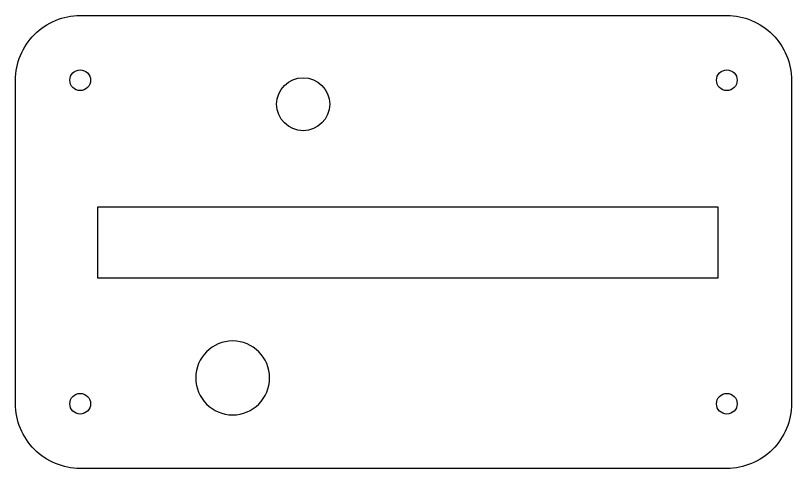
# Model space of a CAD drawing. Header units: millimetres. Extents: x 2 to 270, y 1 to 341.
# Drawn here: x 142 to 262, y 91.1 to 161.1 of the extents above; entities that cross this region are included whole.
import ezdxf

# ---------------------------------------------------------------- set-up
doc = ezdxf.new("R2010")
doc.units = ezdxf.units.MM
doc.header["$MEASUREMENT"] = 0
doc.layers.add('Predefinito', color=18, linetype='Continuous', true_color=0x000000)

msp = doc.modelspace()

# ---------------------------------------------------------------- linework, layer by layer
at = {"layer": 'Predefinito'}
msp.add_lwpolyline([(261.99, 151.15), (261.99, 101.15, -0.414214), (251.99, 91.15), (151.99, 91.15, -0.414214), (141.99, 101.15), (141.99, 151.15, -0.414214), (151.99, 161.15), (251.99, 161.15, -0.414214), (261.99, 151.15)], format="xyb", dxfattribs=at)
msp.add_lwpolyline([(250.59, 120.58), (154.71, 120.58), (154.71, 131.58), (250.59, 131.58), (250.59, 120.58)], dxfattribs=at)
for centre, radius in [((151.99, 151.15), 1.6), ((251.99, 151.15), 1.6), ((186.47, 147.44), 4.1), ((151.99, 101.15), 1.6), ((251.99, 101.15), 1.6)]:
    msp.add_circle(centre, radius, dxfattribs=at)
at = {"layer": 'Predefinito', "color": 1, "true_color": 0xff0000, "extrusion": (0, 0, -1)}
msp.add_circle((-175.57, 105.14), 5.71, dxfattribs=at)

doc.saveas('drawing.dxf')
